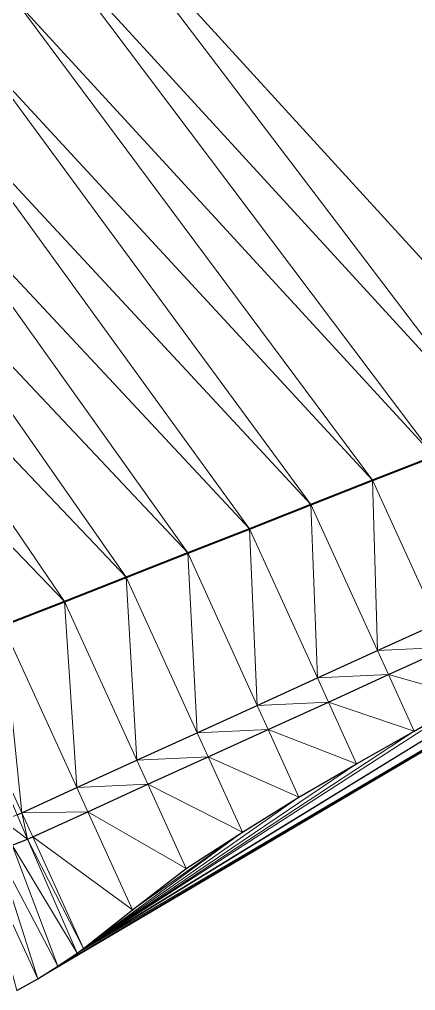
# Model space of a CAD drawing. Header units: metres. Extents: x 246428 to 246884, y 7418966 to 7419490.
# Drawn here: x 246485.4 to 246515.4, y 7418969.2 to 7419042.6 of the extents above; entities that cross this region are included whole.
import ezdxf

# ---------------------------------------------------------------- set-up
doc = ezdxf.new("R2010")
doc.units = ezdxf.units.M
doc.linetypes.add('blank name', pattern=[0])
doc.linetypes.add('HIDDEN', pattern=[9.525, 6.35, -3.175])
doc.layers.add('_12D_UNMAPPED', color=7, linetype='Continuous')
doc.layers.add('BATTER', color=250, linetype='HIDDEN', lineweight=25)
doc.layers.add('DRAINAGE_SWALE', color=7, linetype='CHANNEL_DASHDOT_X4', lineweight=40)
doc.styles.get("Standard").update_dxf_attribs({"font": 'romans.shx', "width": 0.65})
doc.linetypes.add('CHANNEL_DASHDOT_X4', pattern='A,6,-1,1,-1,0.004,[">",Standard,S=4,R=0,X=0,Y=-1.7144],0.004,1,-1,6,-1,1,-1', length=20.008)

msp = doc.modelspace()

# ---------------------------------------------------------------- linework, layer by layer
at = {"layer": '_12D_UNMAPPED', "color": 3, "linetype": 'blank name', "lineweight": 0}
for points in [[(246530.829, 7419015.009, 28.173), (246511.74, 7419068.087, 28.263), (246516.681, 7419068.925, 28.321)], [(246526.134, 7419013.253, 28.114), (246490.067, 7419052.756, 27.946), (246511.74, 7419068.087, 28.263)], [(246530.829, 7419015.009, 28.173), (246526.134, 7419013.253, 28.114), (246511.74, 7419068.087, 28.263)], [(246490.067, 7419052.756, 27.946), (246521.474, 7419011.421, 28.07), (246487.588, 7419048.403, 27.895)], [(246526.134, 7419013.253, 28.114), (246521.474, 7419011.421, 28.07), (246490.067, 7419052.756, 27.946)], [(246516.814, 7419009.59, 28.026), (246485.109, 7419044.05, 27.844), (246487.588, 7419048.403, 27.895)], [(246521.474, 7419011.421, 28.07), (246516.814, 7419009.59, 28.026), (246487.588, 7419048.403, 27.895)], [(246485.109, 7419044.05, 27.844), (246512.154, 7419007.758, 27.982), (246482.63, 7419039.698, 27.793)], [(246512.154, 7419007.758, 27.982), (246485.109, 7419044.05, 27.844), (246516.814, 7419009.59, 28.026)], [(246482.63, 7419039.698, 27.793), (246507.494, 7419005.926, 27.937), (246480.15, 7419035.345, 27.742)], [(246512.154, 7419007.758, 27.982), (246507.494, 7419005.926, 27.937), (246482.63, 7419039.698, 27.793)], [(246502.834, 7419004.095, 27.893), (246477.671, 7419030.992, 27.692), (246480.15, 7419035.345, 27.742)], [(246507.494, 7419005.926, 27.937), (246502.834, 7419004.095, 27.893), (246480.15, 7419035.345, 27.742)], [(246477.671, 7419030.992, 27.692), (246498.174, 7419002.263, 27.849), (246475.192, 7419026.639, 27.641)], [(246477.671, 7419030.992, 27.692), (246502.834, 7419004.095, 27.893), (246498.174, 7419002.263, 27.849)], [(246475.192, 7419026.639, 27.641), (246493.514, 7419000.432, 27.804), (246472.713, 7419022.287, 27.59)], [(246498.174, 7419002.263, 27.849), (246493.514, 7419000.432, 27.804), (246475.192, 7419026.639, 27.641)], [(246488.854, 7418998.6, 27.76), (246470.234, 7419017.934, 27.539), (246472.713, 7419022.287, 27.59)], [(246493.514, 7419000.432, 27.804), (246488.854, 7418998.6, 27.76), (246472.713, 7419022.287, 27.59)], [(246488.854, 7418998.6, 27.76), (246484.194, 7418996.769, 27.716), (246470.234, 7419017.934, 27.539)], [(246517.077, 7418996.956, 29.96), (246512.154, 7419007.758, 27.982), (246516.814, 7419009.59, 28.026)], [(246512.527, 7418994.883, 29.96), (246507.494, 7419005.926, 27.937), (246512.154, 7419007.758, 27.982)], [(246517.077, 7418996.956, 29.96), (246512.527, 7418994.883, 29.96), (246512.154, 7419007.758, 27.982)], [(246486.823, 7418970.068, 28.306), (246547.488, 7419005.858, 29.576), (246548.661, 7419006.537, 29.583)], [(246486.823, 7418970.068, 28.306), (246488.345, 7418971.013, 28.372), (246547.488, 7419005.858, 29.576)], [(246488.345, 7418971.013, 28.372), (246546.289, 7419005.22, 29.567), (246547.488, 7419005.858, 29.576)], [(246507.977, 7418992.809, 29.96), (246502.834, 7419004.095, 27.893), (246507.494, 7419005.926, 27.937)], [(246512.527, 7418994.883, 29.96), (246507.977, 7418992.809, 29.96), (246507.494, 7419005.926, 27.937)], [(246488.345, 7418971.013, 28.372), (246489.809, 7418972.004, 28.433), (246546.289, 7419005.22, 29.567)], [(246489.809, 7418972.004, 28.433), (246546.191, 7419005.169, 29.567), (246546.289, 7419005.22, 29.567)], [(246489.809, 7418972.004, 28.433), (246532.871, 7418998.47, 29.471), (246546.191, 7419005.169, 29.567)], [(246502.834, 7419004.095, 27.893), (246503.428, 7418990.736, 29.96), (246498.174, 7419002.263, 27.849)], [(246503.428, 7418990.736, 29.96), (246502.834, 7419004.095, 27.893), (246507.977, 7418992.809, 29.96)], [(246498.878, 7418988.662, 29.96), (246493.514, 7419000.432, 27.804), (246498.174, 7419002.263, 27.849)], [(246503.428, 7418990.736, 29.96), (246498.878, 7418988.662, 29.96), (246498.174, 7419002.263, 27.849)], [(246493.514, 7419000.432, 27.804), (246494.328, 7418986.589, 29.96), (246488.854, 7418998.6, 27.76)], [(246494.328, 7418986.589, 29.96), (246493.514, 7419000.432, 27.804), (246498.878, 7418988.662, 29.96)], [(246489.778, 7418984.515, 29.96), (246484.194, 7418996.769, 27.716), (246488.854, 7418998.6, 27.76)], [(246494.328, 7418986.589, 29.96), (246489.778, 7418984.515, 29.96), (246488.854, 7418998.6, 27.76)], [(246489.809, 7418972.004, 28.433), (246490.295, 7418972.351, 28.453), (246532.871, 7418998.47, 29.471)], [(246490.295, 7418972.351, 28.453), (246519.663, 7418991.282, 29.294), (246532.871, 7418998.47, 29.471)], [(246485.616, 7418982.618, 29.96), (246479.931, 7418995.093, 27.675), (246484.194, 7418996.769, 27.716)], [(246485.616, 7418982.618, 29.96), (246484.194, 7418996.769, 27.716), (246489.778, 7418984.515, 29.96)], [(246517.906, 7418995.136, 30), (246512.527, 7418994.883, 29.96), (246517.077, 7418996.956, 29.96)], [(246485.616, 7418982.618, 29.96), (246485.258, 7418982.459, 29.96), (246479.931, 7418995.093, 27.675)], [(246513.357, 7418993.063, 30), (246512.527, 7418994.883, 29.96), (246517.906, 7418995.136, 30)], [(246513.357, 7418993.063, 30), (246517.906, 7418995.136, 30), (246519.663, 7418991.282, 29.294)], [(246513.357, 7418993.063, 30), (246507.977, 7418992.809, 29.96), (246512.527, 7418994.883, 29.96)], [(246508.807, 7418990.989, 30), (246503.428, 7418990.736, 29.96), (246507.977, 7418992.809, 29.96)], [(246513.357, 7418993.063, 30), (246508.807, 7418990.989, 30), (246507.977, 7418992.809, 29.96)], [(246508.807, 7418990.989, 30), (246513.357, 7418993.063, 30), (246515.302, 7418988.795, 29.218)], [(246515.302, 7418988.795, 29.218), (246513.357, 7418993.063, 30), (246519.663, 7418991.282, 29.294)], [(246490.295, 7418972.351, 28.453), (246515.302, 7418988.795, 29.218), (246519.663, 7418991.282, 29.294)], [(246504.257, 7418988.916, 30), (246498.878, 7418988.662, 29.96), (246503.428, 7418990.736, 29.96)], [(246508.807, 7418990.989, 30), (246504.257, 7418988.916, 30), (246503.428, 7418990.736, 29.96)], [(246504.257, 7418988.916, 30), (246508.807, 7418990.989, 30), (246510.94, 7418986.308, 29.143)], [(246510.94, 7418986.308, 29.143), (246508.807, 7418990.989, 30), (246515.302, 7418988.795, 29.218)], [(246490.295, 7418972.351, 28.453), (246510.94, 7418986.308, 29.143), (246515.302, 7418988.795, 29.218)], [(246499.707, 7418986.842, 30), (246494.328, 7418986.589, 29.96), (246498.878, 7418988.662, 29.96)], [(246499.707, 7418986.842, 30), (246498.878, 7418988.662, 29.96), (246504.257, 7418988.916, 30)], [(246499.707, 7418986.842, 30), (246504.257, 7418988.916, 30), (246506.586, 7418983.806, 29.064)], [(246506.586, 7418983.806, 29.064), (246504.257, 7418988.916, 30), (246510.94, 7418986.308, 29.143)], [(246495.157, 7418984.769, 30), (246489.778, 7418984.515, 29.96), (246494.328, 7418986.589, 29.96)], [(246490.295, 7418972.351, 28.453), (246506.586, 7418983.806, 29.064), (246510.94, 7418986.308, 29.143)], [(246499.707, 7418986.842, 30), (246495.157, 7418984.769, 30), (246494.328, 7418986.589, 29.96)], [(246502.304, 7418981.144, 28.956), (246495.157, 7418984.769, 30), (246499.707, 7418986.842, 30)], [(246502.304, 7418981.144, 28.956), (246499.707, 7418986.842, 30), (246506.586, 7418983.806, 29.064)], [(246495.157, 7418984.769, 30), (246490.608, 7418982.695, 30), (246489.778, 7418984.515, 29.96)], [(246490.608, 7418982.695, 30), (246495.157, 7418984.769, 30), (246498.057, 7418978.405, 28.834)], [(246495.157, 7418984.769, 30), (246502.304, 7418981.144, 28.956), (246498.057, 7418978.405, 28.834)], [(246490.608, 7418982.695, 30), (246485.616, 7418982.618, 29.96), (246489.778, 7418984.515, 29.96)], [(246490.295, 7418972.351, 28.453), (246502.304, 7418981.144, 28.956), (246506.586, 7418983.806, 29.064)], [(246486.056, 7418980.625, 30), (246485.258, 7418982.459, 29.96), (246485.616, 7418982.618, 29.96)], [(246490.608, 7418982.695, 30), (246486.445, 7418980.798, 30), (246485.616, 7418982.618, 29.96)], [(246486.445, 7418980.798, 30), (246486.056, 7418980.625, 30), (246485.616, 7418982.618, 29.96)], [(246486.445, 7418980.798, 30), (246490.608, 7418982.695, 30), (246493.986, 7418975.282, 28.642)], [(246493.986, 7418975.282, 28.642), (246490.608, 7418982.695, 30), (246498.057, 7418978.405, 28.834)], [(246486.056, 7418980.625, 30), (246484.193, 7418982.026, 29.96), (246485.258, 7418982.459, 29.96)], [(246484.898, 7418980.155, 30), (246484.193, 7418982.026, 29.96), (246486.056, 7418980.625, 30)], [(246502.304, 7418981.144, 28.956), (246490.295, 7418972.351, 28.453), (246493.986, 7418975.282, 28.642)], [(246502.304, 7418981.144, 28.956), (246493.986, 7418975.282, 28.642), (246498.057, 7418978.405, 28.834)], [(246484.898, 7418980.155, 30), (246486.056, 7418980.625, 30), (246489.809, 7418972.004, 28.433)], [(246486.056, 7418980.625, 30), (246486.445, 7418980.798, 30), (246490.295, 7418972.351, 28.453)], [(246489.809, 7418972.004, 28.433), (246486.056, 7418980.625, 30), (246490.295, 7418972.351, 28.453)], [(246490.295, 7418972.351, 28.453), (246486.445, 7418980.798, 30), (246493.986, 7418975.282, 28.642)], [(246482.519, 7418979.391, 30), (246483.718, 7418979.743, 30), (246486.823, 7418970.068, 28.306)], [(246483.718, 7418979.743, 30), (246484.898, 7418980.155, 30), (246488.345, 7418971.013, 28.372)], [(246486.823, 7418970.068, 28.306), (246483.718, 7418979.743, 30), (246488.345, 7418971.013, 28.372)], [(246488.345, 7418971.013, 28.372), (246484.898, 7418980.155, 30), (246489.809, 7418972.004, 28.433)], [(246485.244, 7418969.171, 28.237), (246482.519, 7418979.391, 30), (246486.823, 7418970.068, 28.306)]]:
    msp.add_3dface(points, dxfattribs=at)
at = {"layer": 'BATTER'}
for points in [[(246485.258, 7418982.459, 29.96), (246485.616, 7418982.618, 29.96), (246489.778, 7418984.515, 29.96), (246494.328, 7418986.589, 29.96), (246498.878, 7418988.662, 29.96), (246503.428, 7418990.736, 29.96), (246507.977, 7418992.809, 29.96), (246512.527, 7418994.883, 29.96), (246517.077, 7418996.956, 29.96)], [(246484.898, 7418980.155, 30), (246486.056, 7418980.625, 30), (246486.445, 7418980.798, 30), (246490.608, 7418982.695, 30), (246495.157, 7418984.769, 30), (246499.707, 7418986.842, 30), (246504.257, 7418988.916, 30), (246508.807, 7418990.989, 30), (246513.357, 7418993.063, 30), (246517.906, 7418995.136, 30)], [(246484.898, 7418980.155, 30), (246486.056, 7418980.625, 30), (246486.445, 7418980.798, 30), (246490.608, 7418982.695, 30), (246495.157, 7418984.769, 30), (246499.707, 7418986.842, 30), (246504.257, 7418988.916, 30), (246508.807, 7418990.989, 30), (246513.357, 7418993.063, 30), (246517.906, 7418995.136, 30)], [(246485.244, 7418969.171, 28.237), (246486.823, 7418970.068, 28.306), (246488.345, 7418971.013, 28.372), (246489.809, 7418972.004, 28.433), (246490.295, 7418972.351, 28.453), (246493.986, 7418975.282, 28.642), (246498.057, 7418978.405, 28.834), (246502.304, 7418981.144, 28.956), (246506.586, 7418983.806, 29.064), (246510.94, 7418986.308, 29.143), (246515.302, 7418988.795, 29.218), (246519.663, 7418991.282, 29.294)]]:
    msp.add_polyline3d(points, dxfattribs=at)
at = {"layer": 'DRAINAGE_SWALE'}
msp.add_polyline3d([(246484.194, 7418996.769, 27.716), (246488.854, 7418998.6, 27.76), (246493.514, 7419000.432, 27.804), (246498.174, 7419002.263, 27.849), (246502.834, 7419004.095, 27.893), (246507.494, 7419005.926, 27.937), (246512.154, 7419007.758, 27.982), (246516.814, 7419009.59, 28.026)], dxfattribs=at)

doc.saveas('drawing.dxf')
